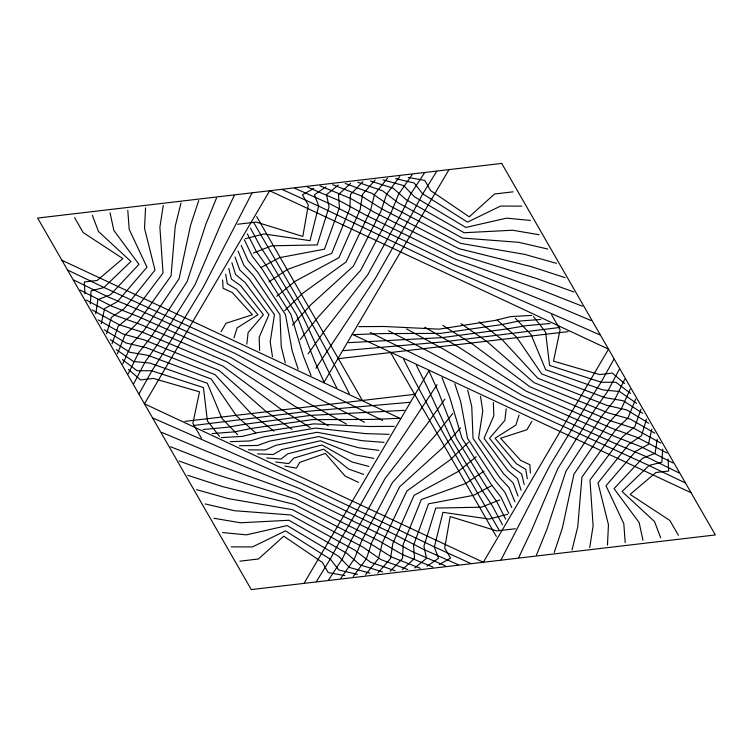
<?xml version="1.0" encoding="UTF-8"?>
<svg xmlns="http://www.w3.org/2000/svg" width="753" height="753" viewBox="0 0 753 753"><rect width="100%" height="100%" fill="white"/><g stroke="black" fill="none" stroke-linecap="round" stroke-linejoin="round"><path stroke-width="1.13" d="M145.536 207.875L144.538 228.281L155.005 270.111L123.963 308.909L111.416 317.389L106.578 333.814M607.464 545.125L608.462 524.719L597.995 482.889L629.037 444.091L641.584 435.611L646.422 419.186M90.341 303.817L91.094 290.837L103.801 287.59L130.928 261.479L98.483 231.472L92.327 215.226M662.659 449.183L661.906 462.163L649.199 465.41L622.072 491.521L654.517 521.528L660.673 537.774M246.786 344.206L248.123 332.581L263.446 314.726L240.819 285.848L231.406 279.071L228.808 268.454M506.214 408.794L504.877 420.419L489.554 438.274L512.181 467.152L521.594 473.929L524.192 484.546M95.753 313.813L97.871 299.685L110.522 294.696L138.957 264.35L113.835 230.409L110.06 212.779M657.247 439.187L655.129 453.315L642.478 458.304L614.043 488.65L639.165 522.591L642.94 540.221M163.269 205.428L159.89 227.218L163.034 272.991L130.683 316.015L118.193 326.247L111.99 343.82M589.731 547.572L593.11 525.782L589.966 480.009L622.317 436.985L634.807 426.753L641.01 409.18M101.166 323.818L104.639 308.542L117.242 301.802L146.976 267.23L129.187 229.345L127.794 210.332M651.834 429.182L648.361 444.458L635.758 451.198L606.024 485.77L623.813 523.655L625.206 542.668M181.002 202.981L175.242 226.154L171.063 275.862L137.404 323.122L124.97 335.094L117.402 353.816M571.998 550.019L577.758 526.846L581.937 477.138L615.596 429.878L628.03 417.906L635.598 399.184M233.938 337.956L237.091 327.922L257.94 314.745L236.564 289.218L227.246 283.665L225.712 274.214M519.062 415.044L515.909 425.078L495.06 438.255L516.436 463.782L525.754 469.335L527.288 478.786M198.736 200.533L190.594 225.091L179.092 278.742L144.124 330.238L131.737 343.952L122.814 363.821M554.264 552.467L562.406 527.909L573.908 474.258L608.876 422.762L621.263 409.048L630.186 389.179M216.478 198.086L205.936 224.027L187.121 281.622L150.845 337.344L138.514 352.809L128.226 373.817M536.522 554.914L547.064 528.973L565.88 471.378L602.155 415.656L614.486 400.191L624.774 379.183M234.211 195.629L221.288 222.963L195.149 284.502L157.565 344.45L145.291 361.656L133.639 383.823M518.789 557.371L531.712 530.037L557.851 468.498L595.435 408.55L607.709 391.344L619.361 369.177M251.944 193.182L203.178 287.373L164.286 351.557L152.068 370.514L139.051 393.819M501.056 559.818L549.822 465.627L588.714 401.443L600.932 382.486L613.949 359.181M221.09 331.697L226.051 323.263L252.424 314.754L232.319 292.578L223.095 288.267L222.615 279.975M323.762 382.712L448.976 169.623M304.024 583.377L429.238 370.288M531.91 421.304L526.949 429.737L500.576 438.246L520.681 460.422L529.905 464.733L530.385 473.025M436.684 171.345L422.593 194.152L412.07 213.89L375.022 278.939L315.931 368.302M316.316 581.655L330.407 558.848L340.93 539.11L377.978 474.061L437.069 384.698M424.381 173.058L410.573 194.218L401.688 213.005L367.803 274.685L325.945 328.873L308.099 353.901M328.619 579.942L342.427 558.782L351.312 539.995L385.197 478.315L427.055 424.127L444.901 399.099M412.079 174.781L398.563 194.283L391.315 212.12L360.583 270.431L318.199 317.004L300.268 339.499M340.921 578.219L354.437 558.717L361.685 540.88L392.417 482.569L434.801 435.996L452.732 413.501M399.777 176.494L386.543 194.349L380.943 211.235L353.364 266.186L310.443 305.144L292.437 325.089M353.223 576.506L366.457 558.651L372.057 541.765L399.636 486.815L442.557 447.856L460.563 427.911M387.484 178.216L374.523 194.415L370.561 210.351L346.145 261.931L302.687 293.275L284.606 310.688M365.516 574.784L378.477 558.585L382.439 542.649L406.855 491.069L450.313 459.725L468.394 442.312M375.182 179.939L362.513 194.481L360.188 209.466L338.925 257.677L294.941 281.406L276.775 296.287M377.818 573.061L390.487 558.519L392.812 543.534L414.075 495.323L458.059 471.594L476.225 456.713M362.88 181.652L350.493 194.547L349.816 208.572L331.706 253.432L287.185 269.546L268.943 281.876M390.12 571.348L402.507 558.453L403.184 544.428L421.294 499.568L465.815 483.454L484.057 471.124M350.578 183.374L338.483 194.613L339.434 207.687L324.477 249.177L279.429 257.677L261.112 267.475M402.422 569.626L414.517 558.387L413.566 545.313L428.523 503.823L473.571 495.323L491.888 485.525M338.285 185.087L326.463 194.679L329.061 206.802L317.258 244.923L271.682 245.807L253.272 253.074M414.715 567.913L426.537 558.321L423.939 546.198L435.742 508.077L481.318 507.193L499.728 499.926M325.983 186.81L314.443 194.745L318.679 205.917L310.038 240.668L263.926 233.948L245.44 238.663M427.017 566.19L438.557 558.255L434.321 547.083L442.962 512.332L489.074 519.052L507.56 514.337M313.681 188.532L302.433 194.811L308.306 205.032L302.819 236.423L256.171 222.079L237.609 224.262M439.319 564.468L450.567 558.189L444.694 547.968L450.181 516.577L496.829 530.921L515.391 528.738M513.094 191.827L494.533 194.01L469.251 216.817L430.65 190.622L424.777 180.409L408.182 177.397M338.379 358.673L568.082 331.631M184.918 421.369L414.621 394.327M239.906 561.173L258.467 558.99L283.749 536.183L322.35 562.378L328.223 572.591L344.818 575.603M558.999 327.564L444.016 341.815L343.472 350.672M194.001 425.436L308.984 411.185L409.528 402.328M549.916 323.508L526.234 325.663L507.362 328.873L442.378 337.598L348.573 342.662M203.084 429.492L226.766 427.337L245.638 424.127L310.622 415.402L404.427 410.338M540.842 319.441L518.497 321.136L501.338 324.628L440.74 333.372L380.924 333.588L353.665 334.652M212.158 433.559L234.503 431.864L251.662 428.372L312.26 419.628L372.076 419.412L399.335 418.348M531.759 315.375L510.76 316.599L495.323 320.383L439.103 329.146L384.284 326.491L358.757 326.642M221.241 437.625L242.24 436.401L257.677 432.617L313.897 423.854L368.716 426.509L394.243 426.358M230.324 441.682L249.977 440.929L263.701 436.862L315.535 428.081L365.346 433.596L389.15 434.359M239.398 445.748L257.724 445.465L269.725 441.107L317.173 432.307L361.986 440.684L384.058 442.369M521.773 206.124L500.547 206.077L467.528 222.126L422.546 193.681L414.216 182.998L395.589 178.612M231.227 546.876L252.453 546.923L285.472 530.874L330.454 559.319L338.784 570.002L357.411 574.388M248.481 449.814L265.461 449.993L275.739 445.352L318.811 436.533L358.616 447.771L378.957 450.379M257.564 453.871L273.198 454.53L281.763 449.597L320.449 440.759L355.256 454.868L373.865 458.389M266.647 457.937L280.935 459.066L287.787 453.843L322.086 444.976L351.896 461.956L368.772 466.389M530.451 220.431L506.553 218.154L465.806 227.434L414.442 196.749L403.646 185.586L383.004 179.826M222.549 532.569L246.447 534.846L287.194 525.566L338.558 556.251L349.354 567.414L369.996 573.174M275.72 461.994L288.681 463.594L293.802 458.088L323.724 449.202L348.526 469.044L363.68 474.399M539.129 234.738L512.567 230.22L464.074 232.733L406.338 199.809L393.085 188.184L370.41 181.04M213.871 518.262L240.433 522.78L288.926 520.267L346.662 553.191L359.915 564.816L382.59 571.96M284.803 466.06L296.418 468.131L299.826 462.333L325.362 453.428L345.166 476.131L358.579 482.409M547.798 249.045L518.582 242.297L462.351 238.042L398.233 202.877L382.524 190.773L357.816 182.254M205.202 503.955L234.418 510.703L290.649 514.958L354.767 550.123L370.476 562.227L395.184 570.746M556.476 263.352L524.587 254.363L460.629 243.351L390.12 205.936L371.963 193.37L345.232 183.459M196.524 489.648L228.413 498.637L292.371 509.649L362.88 547.064L381.037 559.63L407.768 569.541M565.155 277.65L530.601 266.44L458.906 248.65L382.016 208.995L361.393 195.959L332.638 184.673M187.845 475.35L222.399 486.56L294.094 504.35L370.984 544.005L391.607 557.041L420.362 568.327M573.833 291.957L536.616 278.506L457.175 253.959L373.912 212.064L350.832 198.557L320.044 185.887M179.167 461.043L216.384 474.494L295.825 499.041L379.088 540.936L402.168 554.443L432.956 567.113M582.502 306.264L542.621 290.583L455.452 259.267L365.807 215.123L340.271 201.145L307.459 187.102M170.498 446.736L210.379 462.417L297.548 493.733L387.193 537.877L412.729 551.855L445.541 565.898M591.18 320.571L548.636 302.65L453.73 264.567L357.703 218.191L329.701 203.734L294.865 188.306M161.82 432.429L204.364 450.35L299.27 488.433L395.297 534.809L423.299 549.266L458.135 564.694M599.859 334.869L452.007 269.875L319.14 206.331L282.271 189.521M153.141 418.131L300.993 483.125L433.86 546.669L470.729 563.479M352.225 334.285L691.075 492.726M61.925 260.274L400.775 418.715M685.023 482.795L648.559 465.307L514.384 403.994L370.344 332.506M67.977 270.205L104.441 287.693L238.616 349.006L382.656 420.494M678.98 472.875L644.935 456.083L615.69 443.771L518.299 399.711L429.191 351.755L388.473 330.736M74.02 280.125L108.065 296.917L137.31 309.229L234.701 353.289L323.809 401.245L364.527 422.264M672.937 462.944L641.321 446.858L613.902 436.081L522.206 395.429L443.743 349.288L406.592 328.957M80.063 290.056L111.679 306.142L139.098 316.919L230.794 357.571L309.257 403.712L346.408 424.043M666.894 453.014L637.697 437.634L612.114 428.391L526.121 391.146L458.295 346.832L424.72 327.188M86.106 299.986L115.303 315.366L140.886 324.609L226.879 361.854L294.705 406.168L328.28 425.812M660.842 443.093L634.082 428.41L610.325 420.701L530.027 386.863L472.837 344.375L442.839 325.409M92.158 309.907L118.918 324.59L142.675 332.299L222.973 366.137L280.163 408.625L310.161 427.591M654.799 433.163L630.459 419.186L608.537 413.011L533.933 382.58L487.389 341.918L460.968 323.639M98.201 319.837L122.541 333.814L144.463 339.989L219.067 370.42L265.611 411.082L292.032 429.361M648.757 423.233L626.835 409.961L606.749 405.33L537.849 378.298L501.94 339.462L479.087 321.87M104.243 329.767L126.165 343.039L146.251 347.67L215.151 374.702L251.06 413.538L273.913 431.13M642.704 413.312L623.22 400.737L604.96 397.64L541.755 374.006L516.483 337.005L497.215 320.091M110.296 339.688L129.78 352.263L148.04 355.36L211.245 378.994L236.517 415.995L255.785 432.909M636.662 403.382L619.597 391.513L603.172 389.95L545.661 369.723L531.034 334.548L515.344 318.321M116.338 349.618L133.403 361.487L149.828 363.05L207.339 383.277L221.966 418.452L237.656 434.679M630.619 393.461L615.982 382.289L601.383 382.26L549.577 365.44L545.586 332.092L533.463 316.542M122.381 359.539L137.018 370.711L151.617 370.74L203.423 387.56L207.414 420.908L219.537 436.458M624.566 383.531L612.358 373.064L599.595 374.57L553.483 361.158L560.128 329.635L551.591 314.773M128.434 369.469L140.642 379.936L153.405 378.43L199.517 391.842L192.872 423.365L201.409 438.227M678.406 535.327L669.859 520.464L630.101 494.401L655.919 472.517L668.683 471.02L668.071 459.189M390.591 352.526L496.331 536.428M256.669 216.572L362.409 400.474M74.594 217.673L83.141 232.536L122.899 258.599L97.081 280.483L84.317 281.98L84.929 293.811M499.427 530.667C466.455 473.901 433.041 417.416 403.429 358.776M253.573 222.333C286.545 279.099 319.959 335.584 349.571 394.224M502.524 524.897L492.5 506.12L482.419 490.721L450.991 438.387L427.6 387.823L416.277 365.036M250.476 228.103L260.5 246.88L270.581 262.279L302.009 314.613L325.4 365.177L336.723 387.964M505.621 519.137L496.66 501.517L486.673 487.351L456.497 438.368L438.641 392.482L429.125 371.285M247.379 233.863L256.34 251.483L266.327 265.649L296.503 314.632L314.359 360.518L323.875 381.715M508.708 513.367L500.811 496.924L490.928 483.991L462.013 438.35L449.682 397.142L441.973 377.535M244.292 239.633L252.189 256.076L262.072 269.009L290.987 314.65L303.318 355.858L311.027 375.465M511.805 507.607L504.971 492.321L495.173 480.621L467.519 438.34L460.723 401.791L454.821 383.785M241.195 245.393L248.029 260.679L257.827 272.379L285.481 314.66L292.277 351.209L298.179 369.215M514.901 501.846L509.132 487.728L499.427 477.251L473.025 438.321L471.755 406.451L467.669 390.045M238.099 251.154L243.868 265.272L253.573 275.749L279.975 314.679L281.245 346.549L285.331 362.955M517.998 496.076L513.282 483.125L503.682 473.891L478.541 438.302L482.795 411.11L480.518 396.294M235.002 256.924L239.718 269.875L249.318 279.109L274.459 314.698L270.205 341.89L272.482 356.706M521.095 490.316L517.443 478.531L507.927 470.521L484.047 438.293L493.836 415.769L493.366 402.544M231.905 262.684L235.557 274.469L245.073 282.479L268.953 314.707L259.164 337.231L259.634 350.456M269.687 190.735L144.463 403.824L483.313 562.265L608.537 349.176L269.687 190.735M501.714 163.41L37.65 218.059L251.286 589.59L715.35 534.941L501.714 163.41"/></g></svg>
